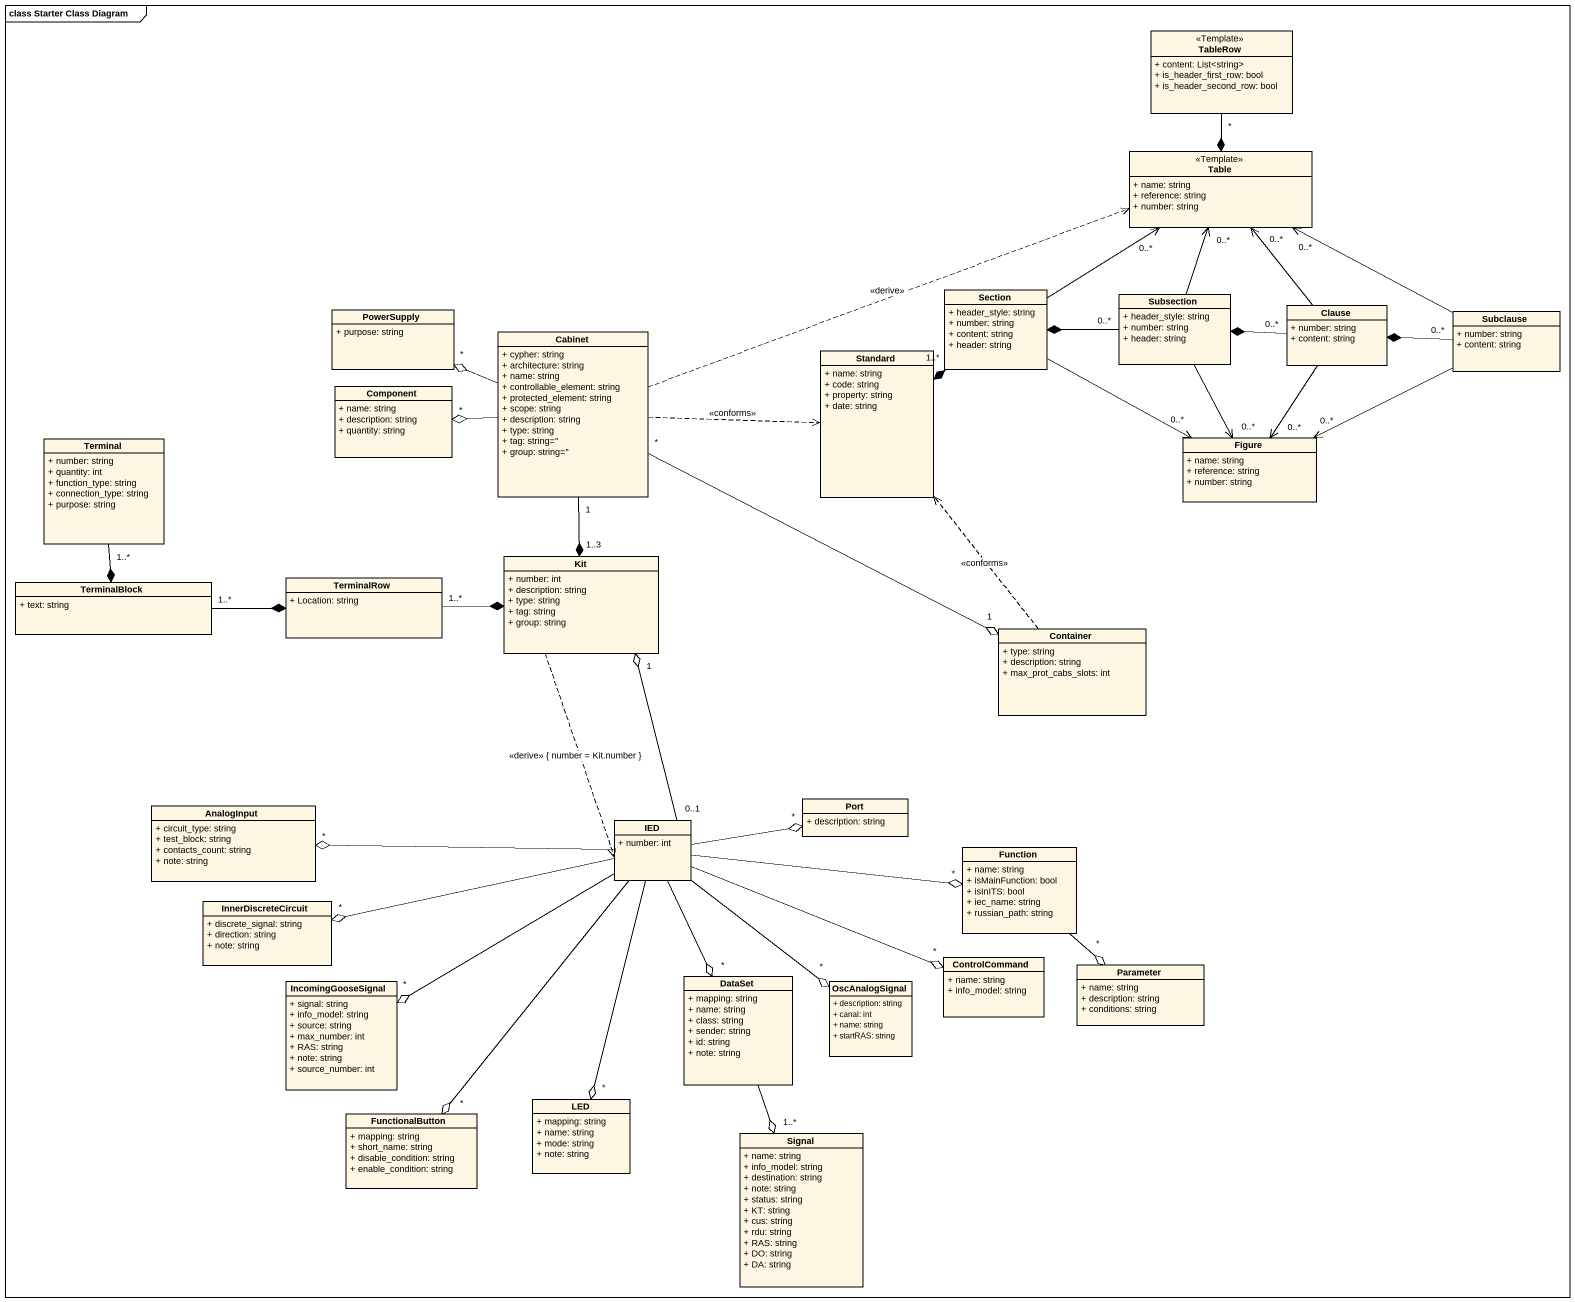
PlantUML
@startuml
mainframe class Starter Class Diagram
hide circle
hide empty members
skinparam classAttributeIconSize 0
class TableRow <<Template>> {
  + content: List<string>
  + is_header_first_row: bool
  + is_header_second_row: bool
}
class Table <<Template>> {
  + name: string
  + reference: string
  + number: string
}
class PowerSupply {
  + purpose: string
}
class Section {
  + header_style: string
  + number: string
  + content: string
  + header: string
}
class Subsection {
  + header_style: string
  + number: string
  + header: string
}
class Clause {
  + number: string
  + content: string
}
class Cabinet {
  + cypher: string
  + architecture: string
  + name: string
  + controllable_element: string
  + protected_element: string
  + scope: string
  + description: string
  + type: string
  + tag: string=''
  + group: string=''
}
class Subclause {
  + number: string
  + content: string
}
class "Component" as Component_ {
  + name: string
  + description: string
  + quantity: string
}
class Standard {
  + name: string
  + code: string
  + property: string
  + date: string
}
class Terminal {
  + number: string
  + quantity: int
  + function_type: string
  + connection_type: string
  + purpose: string
}
class Figure {
  + name: string
  + reference: string
  + number: string
}
class TerminalRow {
  + Location: string
}
class Kit {
  + number: int
  + description: string
  + type: string
  + tag: string
  + group: string
}
class TerminalBlock {
  + text: string
}
class Container {
  + type: string
  + description: string
  + max_prot_cabs_slots: int
}
class AnalogInput {
  + circuit_type: string
  + test_block: string
  + contacts_count: string
  + note: string
}
class "Port" as Port_ {
  + description: string
}
class IED {
  + number: int
}
class Function {
  + name: string
  + isMainFunction: bool
  + isInITS: bool
  + iec_name: string
  + russian_path: string
}
class InnerDiscreteCircuit {
  + discrete_signal: string
  + direction: string
  + note: string
}
class ControlCommand {
  + name: string
  + info_model: string
}
class Parameter {
  + name: string
  + description: string
  + conditions: string
}
class IncomingGooseSignal {
  + signal: string
  + info_model: string
  + source: string
  + max_number: int
  + RAS: string
  + note: string
  + source_number: int
}
class DataSet {
  + mapping: string
  + name: string
  + class: string
  + sender: string
  + id: string
  + note: string
}
class OscAnalogSignal {
  + description: string
  + canal: int
  + name: string
  + startRAS: string
}
class FunctionalButton {
  + mapping: string
  + short_name: string
  + disable_condition: string
  + enable_condition: string
}
class LED {
  + mapping: string
  + name: string
  + mode: string
  + note: string
}
class Signal {
  + name: string
  + info_model: string
  + destination: string
  + note: string
  + status: string
  + KT: string
  + cus: string
  + rdu: string
  + RAS: string
  + DO: string
  + DA: string
}
TableRow "*" --* Table
Section -up-> "0..*" Table
Section "1..*" --* Standard
Section -right-> "0..*" Figure
Subsection -up-> "0..*" Table
Subsection "0..*" -left-* Section
Subsection --> "0..*" Figure
Clause -up-> "0..*" Table
Clause "0..*" -left-* Subsection
Clause --> "0..*" Figure
Cabinet .right.> Table : <<derive>>
Cabinet -left-o "*" PowerSupply
Cabinet -left-o "*" Component_
Cabinet .right.> Standard : <<conforms>>
Cabinet "1" --* "1..3" Kit
Cabinet "*" -right-o "1" Container
Subclause -left-> "0..*" Table
Subclause "0..*" -left-* Clause
Subclause -left-> "0..*" Figure
Terminal "1..*" --* TerminalBlock
TerminalRow "1..*" -right-* Kit
Kit ..> IED : <<derive>> { number = Kit.number }
TerminalBlock "1..*" -right-* TerminalRow
Container .up.> Standard : <<conforms>>
IED "0..1" -up-o "1" Kit
IED -left-o "*" AnalogInput
IED -right-o "*" Port_
IED -right-o "*" Function
IED -left-o "*" InnerDiscreteCircuit
IED -right-o "*" ControlCommand
IED -left-o "*" IncomingGooseSignal
IED --o "*" DataSet
IED --o "*" OscAnalogSignal
IED --o "*" FunctionalButton
IED --o "*" LED
Function --o "*" Parameter
DataSet --o "1..*" Signal
@enduml
